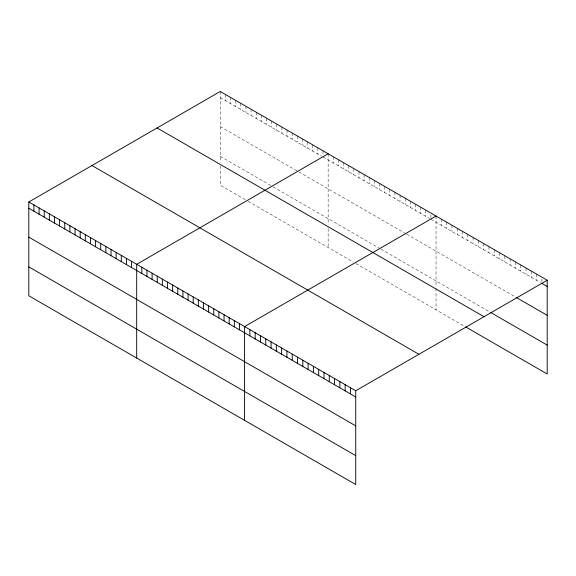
<?xml version="1.0" encoding="UTF-8"?>
<svg xmlns="http://www.w3.org/2000/svg" width="576" height="576" viewBox="0 0 576 576"><rect width="100%" height="100%" fill="white"/><g stroke="black" fill="none" stroke-linecap="round" stroke-linejoin="round"><path stroke-width="0.43" stroke-dasharray="2.88 2.16" d="M220.255 91.469L220.255 162.122M220.255 97.69L321.538 156.168M323.006 157.01L429.43 218.455M430.898 219.305L540.396 282.521M220.255 126.576L297.324 171.072M298.786 171.922L405.209 233.366M406.678 234.209L515.441 297M220.255 156.348L271.634 186.005M273.103 186.854L379.526 248.299M380.995 249.149L488.974 311.486M245.21 199.642L220.255 185.234L220.255 163.771M248.148 201.341L353.102 261.936M356.04 263.628L464.774 326.405M541.908 278.95L541.908 282.506M536.616 274.118L536.616 280.339M531.317 271.058L531.317 277.279M526.025 268.006L526.025 274.226M520.733 264.946L520.733 271.166M515.441 261.893L515.441 268.114M510.149 258.833L510.149 265.054M504.85 255.78L504.85 262.001M499.558 252.72L499.558 258.941M494.266 249.667L494.266 255.888M488.974 246.614L488.974 252.828M483.682 243.554L483.682 249.775M478.382 240.502L478.382 246.715M473.09 237.442L473.09 243.662M467.798 234.389L467.798 240.61M462.506 231.329L462.506 237.55M457.214 228.276L457.214 234.497M451.922 225.216L451.922 231.437M446.623 222.163L446.623 228.384M441.331 219.103L441.331 225.324M436.039 216.05L436.039 286.704M436.039 288.353L436.039 309.816M430.898 214.862L430.898 217.526M425.765 210.118L425.765 216.338M420.624 207.151L420.624 213.372M415.49 204.185L415.49 210.406M410.35 201.218L410.35 207.439M405.209 198.252L405.209 204.473M400.075 195.286L400.075 201.506M394.934 192.319L394.934 198.54M389.801 189.353L389.801 195.574M384.66 186.386L384.66 192.607M379.526 183.42L379.526 189.641M374.386 180.454L374.386 186.674M369.252 177.487L369.252 183.708M364.111 174.521L364.111 180.742M358.97 171.554L358.97 177.775M353.837 168.588L353.837 174.809M348.696 165.622L348.696 171.842M343.562 162.655L343.562 168.876M338.422 159.689L338.422 165.91M333.288 156.722L333.288 162.943M328.147 153.756L328.147 224.417M328.147 228.542L328.147 247.529M323.006 150.79L323.006 155.239M317.873 147.83L317.873 154.044M312.732 144.864L312.732 151.078M307.598 141.898L307.598 148.111M302.458 138.931L302.458 145.145M297.324 135.965L297.324 142.178M292.183 132.998L292.183 139.212M287.042 130.032L287.042 136.246M281.909 127.066L281.909 133.286M276.768 124.099L276.768 130.32M271.634 121.133L271.634 127.354M266.494 118.166L266.494 124.387M261.36 115.2L261.36 121.421M256.219 112.234L256.219 118.454M251.078 109.267L251.078 115.488M245.945 106.301L245.945 112.522M240.804 103.334L240.804 109.555M235.67 100.368L235.67 106.589M230.53 97.402L230.53 103.622M225.396 94.435L225.396 100.656"/><path stroke-width="0.86" d="M28.8 202.003L355.745 390.766L355.745 484.531L28.8 295.769L28.8 202.003L220.255 91.469L547.2 280.231L547.2 373.997L465.53 326.844M328.147 153.756L136.692 264.298L136.692 358.063M436.039 216.05L244.584 326.585L244.584 420.35M355.745 390.766L547.2 280.231M541.908 283.392L547.2 286.445M516.197 297.439L547.2 315.338M490.486 312.358L547.2 345.103M157.075 127.944L484.02 316.706M91.98 165.528L418.925 354.29M28.8 208.224L355.745 396.986M28.8 237.118L355.745 425.873M28.8 266.882L355.745 455.638M350.453 387.706L350.453 393.926M345.161 384.653L345.161 390.874M339.862 381.593L339.862 387.814M334.57 378.54L334.57 384.761M329.278 375.48L329.278 381.701M323.986 372.427L323.986 378.648M318.694 369.374L318.694 375.588M313.394 366.314L313.394 372.535M308.102 363.262L308.102 369.475M302.81 360.202L302.81 366.422M297.518 357.149L297.518 363.37M292.226 354.089L292.226 360.31M286.934 351.036L286.934 357.257M281.635 347.976L281.635 354.197M276.343 344.923L276.343 351.144M271.051 341.863L271.051 348.084M265.759 338.81L265.759 345.031M260.467 335.75L260.467 341.971M255.168 332.698L255.168 338.918M249.876 329.645L249.876 335.858M239.443 323.618L239.443 329.839M234.31 320.652L234.31 326.873M229.169 317.686L229.169 323.906M224.035 314.719L224.035 320.94M218.894 311.753L218.894 317.974M213.761 308.786L213.761 315.007M208.62 305.82L208.62 312.041M203.479 302.854L203.479 309.074M198.346 299.887L198.346 306.108M193.205 296.921L193.205 303.142M188.071 293.954L188.071 300.175M182.93 290.988L182.93 297.209M177.797 288.022L177.797 294.242M172.656 285.055L172.656 291.276M167.515 282.089L167.515 288.31M162.382 279.122L162.382 285.343M157.241 276.163L157.241 282.377M152.107 273.197L152.107 279.41M146.966 270.23L146.966 276.444M141.833 267.264L141.833 273.478M131.551 261.331L131.551 267.545M126.418 258.365L126.418 264.578M121.277 255.398L121.277 261.619M116.143 252.432L116.143 258.653M111.002 249.466L111.002 255.686M105.869 246.499L105.869 252.72M100.728 243.533L100.728 249.754M95.587 240.566L95.587 246.787M90.454 237.6L90.454 243.821M85.313 234.634L85.313 240.854M80.179 231.667L80.179 237.888M75.038 228.701L75.038 234.922M69.905 225.734L69.905 231.955M64.764 222.768L64.764 228.989M59.623 219.802L59.623 226.022M54.49 216.835L54.49 223.056M49.349 213.869L49.349 220.09M44.215 210.902L44.215 217.123M39.074 207.936L39.074 214.157M33.941 204.97L33.941 211.19"/></g></svg>
